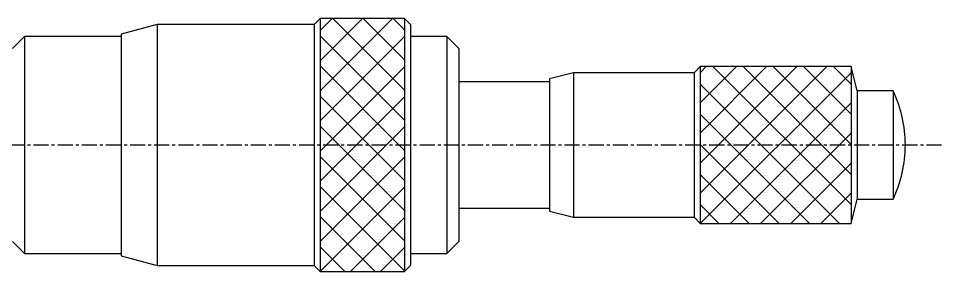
# Model space of a CAD drawing. Extents: x 921 to 1378, y 42 to 287.
# Drawn here: x 1067.2 to 1143.7, y 163.6 to 184.6 of the extents above; entities that cross this region are included whole.
import ezdxf

# ---------------------------------------------------------------- set-up
doc = ezdxf.new("R2010")
doc.units = 0
doc.linetypes.add('CENTER', pattern=[2, 1.25, -0.25, 0.25, -0.25])
doc.layers.get('0').update_dxf_attribs({"linetype": 'CONTINUOUS'})
doc.layers.add('CENTER', color=1, linetype='CENTER')

msp = doc.modelspace()

# ---------------------------------------------------------------- linework, layer by layer
at = {"color": 7, "linetype": 'CONTINUOUS'}
for p, q in [((1092.202, 184.619), (1091.702, 184.119)), ((1099.202, 184.619), (1092.202, 184.619)), ((1092.202, 184.619), (1092.202, 163.619)), ((1092.202, 184.619), (1092.202, 184.619)), ((1099.702, 184.119), (1099.202, 184.619)), ((1099.202, 184.619), (1099.202, 163.619)), ((1099.202, 184.619), (1099.202, 184.619)), ((1078.702, 184.119), (1075.702, 183.319)), ((1091.702, 184.119), (1078.702, 184.119)), ((1078.702, 184.119), (1078.702, 164.119)), ((1078.702, 184.119), (1078.702, 184.119)), ((1091.702, 184.119), (1091.702, 164.119)), ((1091.702, 184.119), (1091.702, 184.119)), ((1099.702, 184.119), (1099.702, 164.119)), ((1099.702, 184.119), (1099.702, 184.119)), ((1067.702, 183.119), (1066.702, 182.119)), ((1075.702, 183.119), (1067.702, 183.119)), ((1067.702, 183.119), (1067.702, 165.119)), ((1067.702, 183.119), (1067.702, 183.119)), ((1075.702, 183.319), (1075.702, 164.919)), ((1075.702, 183.319), (1075.702, 183.319)), ((1102.702, 183.119), (1099.702, 183.119)), ((1103.702, 182.119), (1102.702, 183.119)), ((1102.702, 183.119), (1102.702, 165.119)), ((1102.702, 183.119), (1102.702, 183.119)), ((1103.702, 182.119), (1103.702, 166.119)), ((1103.702, 182.119), (1103.702, 182.119)), ((1123.702, 180.619), (1123.202, 180.119)), ((1136.202, 180.619), (1123.702, 180.619)), ((1123.702, 180.619), (1123.702, 167.619)), ((1136.702, 178.619), (1136.202, 180.619)), ((1136.202, 180.619), (1136.202, 167.619)), ((1113.202, 180.119), (1111.202, 179.619)), ((1123.202, 180.119), (1113.202, 180.119)), ((1113.202, 180.119), (1113.202, 168.119)), ((1123.202, 180.119), (1123.202, 168.119)), ((1111.202, 179.369), (1103.702, 179.369)), ((1111.202, 179.619), (1111.202, 168.619)), ((1139.689, 178.619), (1136.702, 178.619)), ((1136.702, 178.619), (1136.702, 169.619)), ((1139.689, 178.619), (1139.689, 169.619)), ((1136.202, 167.619), (1136.702, 169.619)), ((1136.702, 169.619), (1139.689, 169.619)), ((1103.702, 168.869), (1111.202, 168.869)), ((1111.202, 168.619), (1113.202, 168.119)), ((1113.202, 168.119), (1123.202, 168.119)), ((1123.202, 168.119), (1123.702, 167.619)), ((1123.702, 167.619), (1136.202, 167.619)), ((1066.702, 166.119), (1067.702, 165.119)), ((1102.702, 165.119), (1103.702, 166.119)), ((1067.702, 165.119), (1075.702, 165.119)), ((1075.702, 164.919), (1078.702, 164.119)), ((1099.702, 165.119), (1102.702, 165.119)), ((1078.702, 164.119), (1091.702, 164.119)), ((1091.702, 164.119), (1092.202, 163.619)), ((1099.202, 163.619), (1099.702, 164.119)), ((1092.202, 163.619), (1099.202, 163.619))]:
    msp.add_line(p, q, dxfattribs=at)
at = {"color": 3, "linetype": 'CONTINUOUS'}
for p, q in [((1092.202, 178.614), (1098.207, 184.619)), ((1092.202, 181.114), (1095.707, 184.619)), ((1092.202, 183.614), (1093.207, 184.619)), ((1093.257, 184.619), (1099.202, 178.674)), ((1095.757, 184.619), (1099.202, 181.174)), ((1098.257, 184.619), (1099.202, 183.674)), ((1092.202, 183.174), (1099.202, 176.174)), ((1092.202, 176.114), (1099.202, 183.114)), ((1092.202, 180.674), (1099.202, 173.674)), ((1092.202, 173.614), (1099.202, 180.614)), ((1123.702, 170.114), (1134.207, 180.619)), ((1123.702, 172.614), (1131.707, 180.619)), ((1123.702, 175.114), (1129.207, 180.619)), ((1123.702, 177.614), (1126.707, 180.619)), ((1123.702, 180.114), (1124.207, 180.619)), ((1124.757, 180.619), (1136.202, 169.174)), ((1127.257, 180.619), (1136.202, 171.674)), ((1129.757, 180.619), (1136.202, 174.174)), ((1132.257, 180.619), (1136.202, 176.674)), ((1134.757, 180.619), (1136.202, 179.174)), ((1123.707, 167.619), (1136.202, 180.114)), ((1123.702, 179.174), (1135.257, 167.619)), ((1092.202, 178.174), (1099.202, 171.174)), ((1092.202, 171.114), (1099.202, 178.114)), ((1126.207, 167.619), (1136.202, 177.614)), ((1123.702, 176.674), (1132.757, 167.619)), ((1092.202, 175.674), (1099.202, 168.674)), ((1092.202, 168.614), (1099.202, 175.614)), ((1128.707, 167.619), (1136.202, 175.114)), ((1123.702, 174.174), (1130.257, 167.619)), ((1092.202, 173.174), (1099.202, 166.174)), ((1092.202, 166.114), (1099.202, 173.114)), ((1131.207, 167.619), (1136.202, 172.614)), ((1123.702, 171.674), (1127.757, 167.619)), ((1092.202, 170.674), (1099.202, 163.674)), ((1092.207, 163.619), (1099.202, 170.614)), ((1133.707, 167.619), (1136.202, 170.114)), ((1123.702, 169.174), (1125.257, 167.619)), ((1092.202, 168.174), (1096.757, 163.619)), ((1094.707, 163.619), (1099.202, 168.114)), ((1092.202, 165.674), (1094.257, 163.619)), ((1097.207, 163.619), (1099.202, 165.614))]:
    msp.add_line(p, q, dxfattribs=at)
at = {"color": 7, "linetype": 'CONTINUOUS'}
for start, end in [(0, 25.37693), (334.62307, 0)]:
    msp.add_arc((1130.202, 174.119), 10.5, start, end, dxfattribs=at)
at = {"layer": 'CENTER', "color": 1, "linetype": 'CENTER'}
msp.add_line((1143.702, 174.119), (1046.202, 174.119), dxfattribs=at)

doc.saveas('drawing.dxf')
